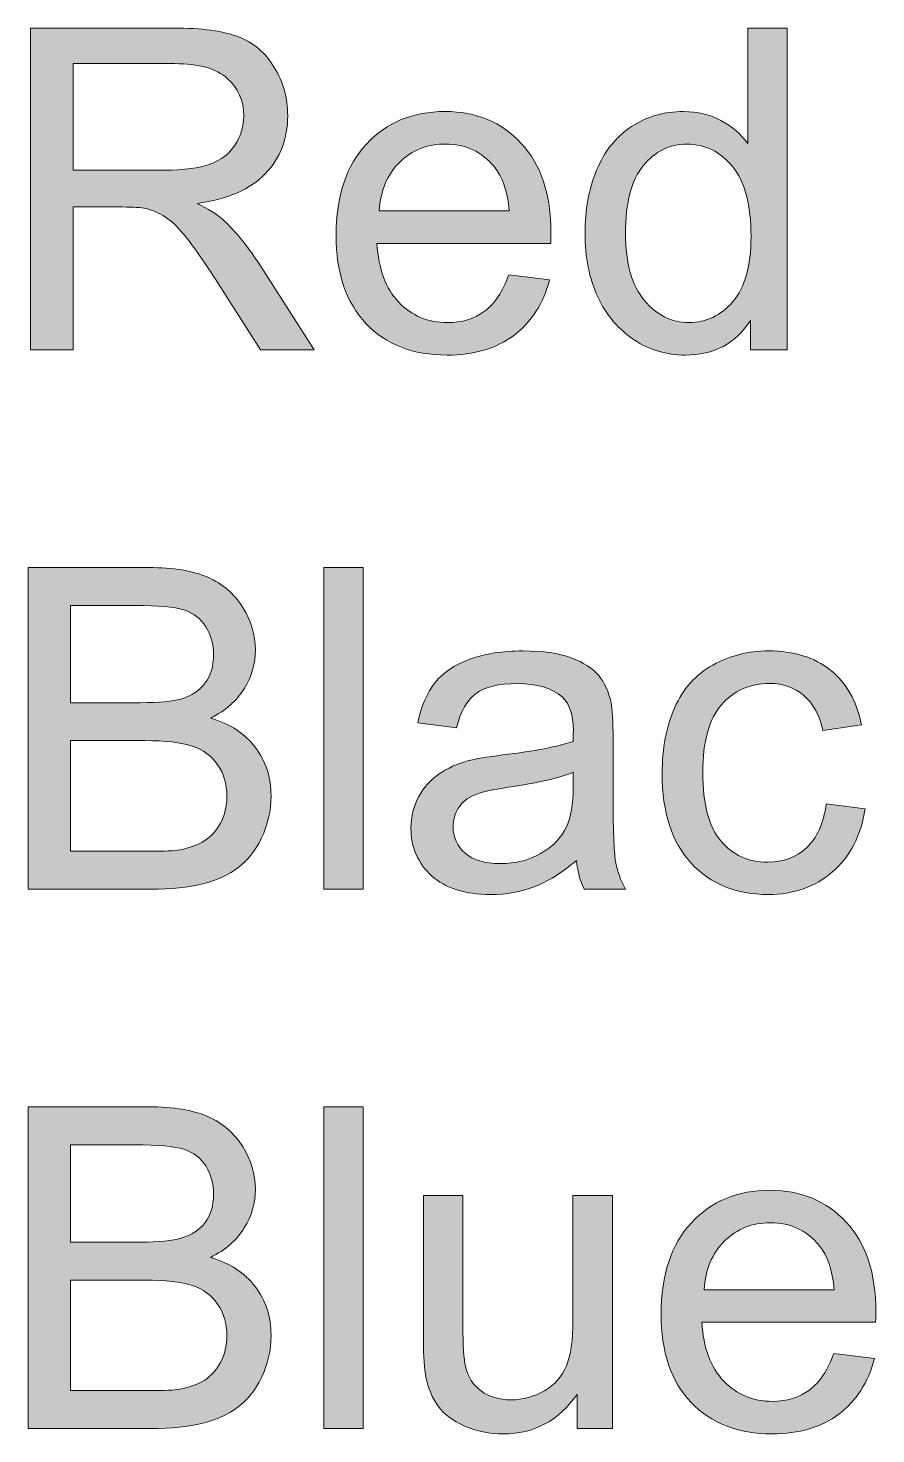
# Model space of a CAD drawing. Header units: inches. Extents: x 25 to 180, y 78 to 199.
# Drawn here: x 30.61 to 38.6, y 78.28 to 91.52 of the extents above; entities that cross this region are included whole.
import ezdxf

# ---------------------------------------------------------------- set-up
doc = ezdxf.new("R2010")
doc.units = ezdxf.units.IN
doc.header["$MEASUREMENT"] = 0

# ---------------------------------------------------------------- blocks, each defined once
blk = doc.blocks.new('block 44')
at = {"true_color": 0x0066b3}
h = blk.add_hatch(color=152, dxfattribs=at)
h.dxf.hatch_style = 2
edge = h.paths.add_edge_path()
edge.add_spline(control_points=[(30.637, 88.488), (30.637, 88.488), (30.637, 91.519), (30.637, 91.519), (30.637, 91.519), (31.981, 91.519), (31.981, 91.519), (32.251, 91.519), (32.456, 91.491), (32.597, 91.437), (32.737, 91.383), (32.85, 91.286), (32.934, 91.149), (33.018, 91.011), (33.06, 90.859), (33.06, 90.692), (33.06, 90.477), (32.99, 90.296), (32.851, 90.148), (32.712, 90.001), (32.497, 89.907), (32.206, 89.867), (32.312, 89.816), (32.393, 89.766), (32.448, 89.716), (32.565, 89.609), (32.676, 89.474), (32.781, 89.313), (32.781, 89.313), (33.308, 88.488), (33.308, 88.488), (33.308, 88.488), (32.803, 88.488), (32.803, 88.488), (32.803, 88.488), (32.402, 89.119), (32.402, 89.119), (32.285, 89.301), (32.189, 89.44), (32.113, 89.536), (32.037, 89.633), (31.969, 89.7), (31.909, 89.739), (31.849, 89.777), (31.788, 89.804), (31.726, 89.819), (31.681, 89.829), (31.607, 89.834), (31.503, 89.834), (31.503, 89.834), (31.038, 89.834), (31.038, 89.834), (31.038, 89.834), (31.038, 88.488), (31.038, 88.488), (31.038, 88.488), (30.637, 88.488), (30.637, 88.488)], knot_values=[0, 0, 0, 0, 1, 1, 1, 2, 2, 2, 3, 3, 3, 4, 4, 4, 5, 5, 5, 6, 6, 6, 7, 7, 7, 8, 8, 8, 9, 9, 9, 10, 10, 10, 11, 11, 11, 12, 12, 12, 13, 13, 13, 14, 14, 14, 15, 15, 15, 16, 16, 16, 17, 17, 17, 18, 18, 18, 19, 19, 19, 19], degree=3, periodic=1)
edge = h.paths.add_edge_path()
edge.add_spline(control_points=[(31.038, 90.181), (31.038, 90.181), (31.9, 90.181), (31.9, 90.181), (32.083, 90.181), (32.227, 90.2), (32.33, 90.238), (32.433, 90.276), (32.512, 90.337), (32.566, 90.42), (32.619, 90.503), (32.646, 90.594), (32.646, 90.692), (32.646, 90.835), (32.594, 90.953), (32.49, 91.045), (32.386, 91.138), (32.222, 91.184), (31.997, 91.184), (31.997, 91.184), (31.038, 91.184), (31.038, 91.184), (31.038, 91.184), (31.038, 90.181), (31.038, 90.181)], knot_values=[0, 0, 0, 0, 1, 1, 1, 2, 2, 2, 3, 3, 3, 4, 4, 4, 5, 5, 5, 6, 6, 6, 7, 7, 7, 8, 8, 8, 8], degree=3, periodic=1)
h = blk.add_hatch(color=152, dxfattribs=at)
h.dxf.hatch_style = 2
edge = h.paths.add_edge_path()
edge.add_spline(control_points=[(37.419, 88.488), (37.419, 88.488), (37.419, 88.765), (37.419, 88.765), (37.28, 88.548), (37.075, 88.439), (36.805, 88.439), (36.63, 88.439), (36.469, 88.487), (36.323, 88.583), (36.176, 88.68), (36.062, 88.815), (35.981, 88.988), (35.901, 89.16), (35.861, 89.359), (35.861, 89.584), (35.861, 89.803), (35.897, 90.002), (35.97, 90.18), (36.043, 90.359), (36.153, 90.495), (36.299, 90.591), (36.445, 90.686), (36.608, 90.733), (36.789, 90.733), (36.921, 90.733), (37.039, 90.705), (37.142, 90.649), (37.245, 90.594), (37.33, 90.521), (37.394, 90.431), (37.394, 90.431), (37.394, 91.519), (37.394, 91.519), (37.394, 91.519), (37.764, 91.519), (37.764, 91.519), (37.764, 91.519), (37.764, 88.488), (37.764, 88.488), (37.764, 88.488), (37.419, 88.488), (37.419, 88.488)], knot_values=[0, 0, 0, 0, 1, 1, 1, 2, 2, 2, 3, 3, 3, 4, 4, 4, 5, 5, 5, 6, 6, 6, 7, 7, 7, 8, 8, 8, 9, 9, 9, 10, 10, 10, 11, 11, 11, 12, 12, 12, 13, 13, 13, 14, 14, 14, 14], degree=3, periodic=1)
edge = h.paths.add_edge_path()
edge.add_spline(control_points=[(36.243, 89.584), (36.243, 89.303), (36.302, 89.093), (36.421, 88.953), (36.539, 88.814), (36.679, 88.745), (36.84, 88.745), (37.003, 88.745), (37.141, 88.811), (37.255, 88.944), (37.368, 89.077), (37.425, 89.28), (37.425, 89.553), (37.425, 89.853), (37.367, 90.074), (37.252, 90.214), (37.136, 90.355), (36.993, 90.425), (36.824, 90.425), (36.658, 90.425), (36.52, 90.358), (36.409, 90.223), (36.298, 90.088), (36.243, 89.875), (36.243, 89.584)], knot_values=[0, 0, 0, 0, 1, 1, 1, 2, 2, 2, 3, 3, 3, 4, 4, 4, 5, 5, 5, 6, 6, 6, 7, 7, 7, 8, 8, 8, 8], degree=3, periodic=1)
h = blk.add_hatch(color=152, dxfattribs=at)
h.dxf.hatch_style = 2
edge = h.paths.add_edge_path()
edge.add_spline(control_points=[(35.143, 89.195), (35.143, 89.195), (35.528, 89.148), (35.528, 89.148), (35.467, 88.923), (35.355, 88.749), (35.191, 88.625), (35.027, 88.501), (34.817, 88.439), (34.562, 88.439), (34.241, 88.439), (33.987, 88.538), (33.799, 88.735), (33.611, 88.933), (33.516, 89.21), (33.516, 89.567), (33.516, 89.937), (33.612, 90.223), (33.802, 90.427), (33.992, 90.631), (34.239, 90.733), (34.542, 90.733), (34.835, 90.733), (35.075, 90.633), (35.261, 90.433), (35.447, 90.234), (35.54, 89.952), (35.54, 89.59), (35.54, 89.568), (35.539, 89.535), (35.538, 89.491), (35.538, 89.491), (33.901, 89.491), (33.901, 89.491), (33.915, 89.25), (33.983, 89.065), (34.106, 88.937), (34.228, 88.809), (34.381, 88.745), (34.564, 88.745), (34.701, 88.745), (34.817, 88.78), (34.914, 88.852), (35.01, 88.924), (35.087, 89.038), (35.143, 89.195)], knot_values=[0, 0, 0, 0, 1, 1, 1, 2, 2, 2, 3, 3, 3, 4, 4, 4, 5, 5, 5, 6, 6, 6, 7, 7, 7, 8, 8, 8, 9, 9, 9, 10, 10, 10, 11, 11, 11, 12, 12, 12, 13, 13, 13, 14, 14, 14, 15, 15, 15, 15], degree=3, periodic=1)
edge = h.paths.add_edge_path()
edge.add_spline(control_points=[(33.922, 89.797), (33.922, 89.797), (35.147, 89.797), (35.147, 89.797), (35.131, 89.981), (35.084, 90.12), (35.007, 90.212), (34.888, 90.356), (34.735, 90.427), (34.546, 90.427), (34.375, 90.427), (34.231, 90.37), (34.115, 90.256), (33.998, 90.141), (33.934, 89.988), (33.922, 89.797)], knot_values=[0, 0, 0, 0, 1, 1, 1, 2, 2, 2, 3, 3, 3, 4, 4, 4, 5, 5, 5, 5], degree=3, periodic=1)
h = blk.add_hatch(color=152, dxfattribs=at)
h.dxf.hatch_style = 2
edge = h.paths.add_edge_path()
edge.add_spline(control_points=[(30.614, 83.408), (30.614, 83.408), (30.614, 86.438), (30.614, 86.438), (30.614, 86.438), (31.751, 86.438), (31.751, 86.438), (31.983, 86.438), (32.168, 86.408), (32.308, 86.346), (32.448, 86.285), (32.558, 86.191), (32.637, 86.063), (32.716, 85.936), (32.756, 85.803), (32.756, 85.663), (32.756, 85.534), (32.721, 85.412), (32.65, 85.297), (32.58, 85.183), (32.474, 85.091), (32.332, 85.02), (32.515, 84.967), (32.656, 84.875), (32.755, 84.746), (32.853, 84.616), (32.903, 84.463), (32.903, 84.287), (32.903, 84.145), (32.873, 84.013), (32.813, 83.891), (32.753, 83.769), (32.679, 83.675), (32.59, 83.609), (32.502, 83.543), (32.392, 83.493), (32.259, 83.459), (32.126, 83.425), (31.963, 83.408), (31.77, 83.408), (31.77, 83.408), (30.614, 83.408), (30.614, 83.408)], knot_values=[0, 0, 0, 0, 1, 1, 1, 2, 2, 2, 3, 3, 3, 4, 4, 4, 5, 5, 5, 6, 6, 6, 7, 7, 7, 8, 8, 8, 9, 9, 9, 10, 10, 10, 11, 11, 11, 12, 12, 12, 13, 13, 13, 14, 14, 14, 14], degree=3, periodic=1)
edge = h.paths.add_edge_path()
edge.add_spline(control_points=[(31.015, 85.165), (31.015, 85.165), (31.671, 85.165), (31.671, 85.165), (31.848, 85.165), (31.976, 85.177), (32.053, 85.2), (32.155, 85.231), (32.232, 85.281), (32.283, 85.351), (32.335, 85.421), (32.361, 85.51), (32.361, 85.616), (32.361, 85.716), (32.337, 85.805), (32.289, 85.881), (32.24, 85.958), (32.172, 86.01), (32.082, 86.039), (31.992, 86.067), (31.839, 86.081), (31.621, 86.081), (31.621, 86.081), (31.015, 86.081), (31.015, 86.081), (31.015, 86.081), (31.015, 85.165), (31.015, 85.165)], knot_values=[0, 0, 0, 0, 1, 1, 1, 2, 2, 2, 3, 3, 3, 4, 4, 4, 5, 5, 5, 6, 6, 6, 7, 7, 7, 8, 8, 8, 9, 9, 9, 9], degree=3, periodic=1)
edge = h.paths.add_edge_path()
edge.add_spline(control_points=[(31.015, 83.766), (31.015, 83.766), (31.77, 83.766), (31.77, 83.766), (31.899, 83.766), (31.99, 83.771), (32.043, 83.78), (32.135, 83.797), (32.212, 83.824), (32.274, 83.863), (32.336, 83.902), (32.387, 83.958), (32.427, 84.031), (32.467, 84.105), (32.487, 84.19), (32.487, 84.287), (32.487, 84.4), (32.458, 84.498), (32.4, 84.581), (32.342, 84.665), (32.262, 84.723), (32.159, 84.757), (32.057, 84.791), (31.909, 84.808), (31.716, 84.808), (31.716, 84.808), (31.015, 84.808), (31.015, 84.808), (31.015, 84.808), (31.015, 83.766), (31.015, 83.766)], knot_values=[0, 0, 0, 0, 1, 1, 1, 2, 2, 2, 3, 3, 3, 4, 4, 4, 5, 5, 5, 6, 6, 6, 7, 7, 7, 8, 8, 8, 9, 9, 9, 10, 10, 10, 10], degree=3, periodic=1)
h = blk.add_hatch(color=152, dxfattribs=at)
h.dxf.hatch_style = 2
h.paths.add_polyline_path([(33.399, 83.408), (33.399, 86.438), (33.771, 86.438), (33.771, 83.408)])
h = blk.add_hatch(color=152, dxfattribs=at)
h.dxf.hatch_style = 2
edge = h.paths.add_edge_path()
edge.add_spline(control_points=[(35.78, 83.679), (35.642, 83.562), (35.509, 83.479), (35.382, 83.431), (35.255, 83.383), (35.118, 83.359), (34.972, 83.359), (34.731, 83.359), (34.545, 83.417), (34.416, 83.535), (34.286, 83.653), (34.221, 83.804), (34.221, 83.987), (34.221, 84.094), (34.246, 84.193), (34.295, 84.282), (34.344, 84.37), (34.408, 84.442), (34.487, 84.495), (34.566, 84.549), (34.655, 84.59), (34.755, 84.617), (34.828, 84.637), (34.938, 84.655), (35.085, 84.673), (35.386, 84.709), (35.607, 84.752), (35.749, 84.801), (35.75, 84.852), (35.751, 84.885), (35.751, 84.899), (35.751, 85.05), (35.716, 85.157), (35.646, 85.219), (35.55, 85.303), (35.409, 85.345), (35.222, 85.345), (35.047, 85.345), (34.918, 85.314), (34.834, 85.253), (34.751, 85.192), (34.689, 85.083), (34.649, 84.927), (34.649, 84.927), (34.285, 84.977), (34.285, 84.977), (34.318, 85.133), (34.373, 85.259), (34.449, 85.354), (34.525, 85.45), (34.634, 85.524), (34.777, 85.575), (34.921, 85.627), (35.087, 85.653), (35.276, 85.653), (35.463, 85.653), (35.615, 85.631), (35.732, 85.587), (35.849, 85.543), (35.936, 85.487), (35.991, 85.42), (36.046, 85.354), (36.084, 85.269), (36.106, 85.167), (36.119, 85.104), (36.125, 84.989), (36.125, 84.824), (36.125, 84.824), (36.125, 84.328), (36.125, 84.328), (36.125, 83.982), (36.133, 83.763), (36.149, 83.672), (36.165, 83.58), (36.196, 83.492), (36.243, 83.408), (36.243, 83.408), (35.854, 83.408), (35.854, 83.408), (35.816, 83.485), (35.791, 83.576), (35.78, 83.679)], knot_values=[0, 0, 0, 0, 1, 1, 1, 2, 2, 2, 3, 3, 3, 4, 4, 4, 5, 5, 5, 6, 6, 6, 7, 7, 7, 8, 8, 8, 9, 9, 9, 10, 10, 10, 11, 11, 11, 12, 12, 12, 13, 13, 13, 14, 14, 14, 15, 15, 15, 16, 16, 16, 17, 17, 17, 18, 18, 18, 19, 19, 19, 20, 20, 20, 21, 21, 21, 22, 22, 22, 23, 23, 23, 24, 24, 24, 25, 25, 25, 26, 26, 26, 27, 27, 27, 27], degree=3, periodic=1)
edge = h.paths.add_edge_path()
edge.add_spline(control_points=[(35.749, 84.51), (35.614, 84.455), (35.411, 84.408), (35.141, 84.369), (34.988, 84.347), (34.88, 84.323), (34.817, 84.295), (34.753, 84.267), (34.704, 84.227), (34.67, 84.174), (34.635, 84.121), (34.618, 84.062), (34.618, 83.997), (34.618, 83.898), (34.656, 83.815), (34.731, 83.749), (34.806, 83.683), (34.916, 83.65), (35.061, 83.65), (35.204, 83.65), (35.331, 83.681), (35.443, 83.744), (35.555, 83.807), (35.637, 83.893), (35.689, 84.001), (35.729, 84.085), (35.749, 84.21), (35.749, 84.373), (35.749, 84.373), (35.749, 84.51), (35.749, 84.51)], knot_values=[0, 0, 0, 0, 1, 1, 1, 2, 2, 2, 3, 3, 3, 4, 4, 4, 5, 5, 5, 6, 6, 6, 7, 7, 7, 8, 8, 8, 9, 9, 9, 10, 10, 10, 10], degree=3, periodic=1)
h = blk.add_hatch(color=152, dxfattribs=at)
h.dxf.hatch_style = 2
edge = h.paths.add_edge_path()
edge.add_spline(control_points=[(38.134, 84.212), (38.134, 84.212), (38.5, 84.165), (38.5, 84.165), (38.46, 83.913), (38.358, 83.715), (38.193, 83.573), (38.029, 83.43), (37.826, 83.359), (37.587, 83.359), (37.286, 83.359), (37.045, 83.457), (36.862, 83.653), (36.679, 83.849), (36.588, 84.131), (36.588, 84.498), (36.588, 84.735), (36.627, 84.942), (36.706, 85.12), (36.784, 85.297), (36.904, 85.431), (37.065, 85.52), (37.225, 85.609), (37.4, 85.653), (37.589, 85.653), (37.827, 85.653), (38.022, 85.593), (38.174, 85.472), (38.325, 85.352), (38.422, 85.18), (38.465, 84.958), (38.465, 84.958), (38.103, 84.903), (38.103, 84.903), (38.069, 85.05), (38.008, 85.161), (37.92, 85.235), (37.833, 85.31), (37.727, 85.347), (37.603, 85.347), (37.416, 85.347), (37.263, 85.28), (37.146, 85.146), (37.029, 85.011), (36.971, 84.799), (36.971, 84.508), (36.971, 84.213), (37.027, 83.999), (37.14, 83.865), (37.253, 83.731), (37.4, 83.664), (37.582, 83.664), (37.728, 83.664), (37.85, 83.709), (37.948, 83.799), (38.046, 83.888), (38.108, 84.026), (38.134, 84.212)], knot_values=[0, 0, 0, 0, 1, 1, 1, 2, 2, 2, 3, 3, 3, 4, 4, 4, 5, 5, 5, 6, 6, 6, 7, 7, 7, 8, 8, 8, 9, 9, 9, 10, 10, 10, 11, 11, 11, 12, 12, 12, 13, 13, 13, 14, 14, 14, 15, 15, 15, 16, 16, 16, 17, 17, 17, 18, 18, 18, 19, 19, 19, 19], degree=3, periodic=1)
h = blk.add_hatch(color=152, dxfattribs=at)
h.dxf.hatch_style = 2
edge = h.paths.add_edge_path()
edge.add_spline(control_points=[(30.614, 78.328), (30.614, 78.328), (30.614, 81.359), (30.614, 81.359), (30.614, 81.359), (31.751, 81.359), (31.751, 81.359), (31.983, 81.359), (32.168, 81.328), (32.308, 81.267), (32.448, 81.205), (32.558, 81.111), (32.637, 80.984), (32.716, 80.856), (32.756, 80.723), (32.756, 80.584), (32.756, 80.454), (32.721, 80.332), (32.65, 80.218), (32.58, 80.103), (32.474, 80.011), (32.332, 79.941), (32.515, 79.887), (32.656, 79.795), (32.755, 79.666), (32.853, 79.536), (32.903, 79.383), (32.903, 79.207), (32.903, 79.065), (32.873, 78.933), (32.813, 78.811), (32.753, 78.689), (32.679, 78.595), (32.59, 78.529), (32.502, 78.463), (32.392, 78.413), (32.259, 78.379), (32.126, 78.345), (31.963, 78.328), (31.77, 78.328), (31.77, 78.328), (30.614, 78.328), (30.614, 78.328)], knot_values=[0, 0, 0, 0, 1, 1, 1, 2, 2, 2, 3, 3, 3, 4, 4, 4, 5, 5, 5, 6, 6, 6, 7, 7, 7, 8, 8, 8, 9, 9, 9, 10, 10, 10, 11, 11, 11, 12, 12, 12, 13, 13, 13, 14, 14, 14, 14], degree=3, periodic=1)
edge = h.paths.add_edge_path()
edge.add_spline(control_points=[(31.015, 80.085), (31.015, 80.085), (31.671, 80.085), (31.671, 80.085), (31.848, 80.085), (31.976, 80.097), (32.053, 80.121), (32.155, 80.151), (32.232, 80.201), (32.283, 80.271), (32.335, 80.342), (32.361, 80.43), (32.361, 80.536), (32.361, 80.637), (32.337, 80.725), (32.289, 80.802), (32.24, 80.878), (32.172, 80.93), (32.082, 80.959), (31.992, 80.987), (31.839, 81.001), (31.621, 81.001), (31.621, 81.001), (31.015, 81.001), (31.015, 81.001), (31.015, 81.001), (31.015, 80.085), (31.015, 80.085)], knot_values=[0, 0, 0, 0, 1, 1, 1, 2, 2, 2, 3, 3, 3, 4, 4, 4, 5, 5, 5, 6, 6, 6, 7, 7, 7, 8, 8, 8, 9, 9, 9, 9], degree=3, periodic=1)
edge = h.paths.add_edge_path()
edge.add_spline(control_points=[(31.015, 78.686), (31.015, 78.686), (31.77, 78.686), (31.77, 78.686), (31.899, 78.686), (31.99, 78.691), (32.043, 78.7), (32.135, 78.717), (32.212, 78.745), (32.274, 78.783), (32.336, 78.822), (32.387, 78.878), (32.427, 78.952), (32.467, 79.025), (32.487, 79.11), (32.487, 79.207), (32.487, 79.32), (32.458, 79.418), (32.4, 79.501), (32.342, 79.585), (32.262, 79.643), (32.159, 79.677), (32.057, 79.711), (31.909, 79.728), (31.716, 79.728), (31.716, 79.728), (31.015, 79.728), (31.015, 79.728), (31.015, 79.728), (31.015, 78.686), (31.015, 78.686)], knot_values=[0, 0, 0, 0, 1, 1, 1, 2, 2, 2, 3, 3, 3, 4, 4, 4, 5, 5, 5, 6, 6, 6, 7, 7, 7, 8, 8, 8, 9, 9, 9, 10, 10, 10, 10], degree=3, periodic=1)
h = blk.add_hatch(color=152, dxfattribs=at)
h.dxf.hatch_style = 2
h.paths.add_polyline_path([(33.399, 78.328), (33.399, 81.359), (33.771, 81.359), (33.771, 78.328)])
h = blk.add_hatch(color=152, dxfattribs=at)
h.dxf.hatch_style = 2
edge = h.paths.add_edge_path()
edge.add_spline(control_points=[(35.786, 78.328), (35.786, 78.328), (35.786, 78.651), (35.786, 78.651), (35.615, 78.403), (35.383, 78.279), (35.09, 78.279), (34.96, 78.279), (34.839, 78.304), (34.727, 78.353), (34.614, 78.403), (34.531, 78.465), (34.477, 78.54), (34.422, 78.615), (34.384, 78.707), (34.362, 78.816), (34.347, 78.889), (34.339, 79.005), (34.339, 79.163), (34.339, 79.163), (34.339, 80.524), (34.339, 80.524), (34.339, 80.524), (34.711, 80.524), (34.711, 80.524), (34.711, 80.524), (34.711, 79.306), (34.711, 79.306), (34.711, 79.112), (34.719, 78.981), (34.734, 78.913), (34.757, 78.816), (34.807, 78.739), (34.883, 78.683), (34.959, 78.627), (35.052, 78.599), (35.164, 78.599), (35.276, 78.599), (35.38, 78.628), (35.478, 78.685), (35.576, 78.742), (35.645, 78.82), (35.686, 78.919), (35.727, 79.017), (35.747, 79.16), (35.747, 79.347), (35.747, 79.347), (35.747, 80.524), (35.747, 80.524), (35.747, 80.524), (36.119, 80.524), (36.119, 80.524), (36.119, 80.524), (36.119, 78.328), (36.119, 78.328), (36.119, 78.328), (35.786, 78.328), (35.786, 78.328)], knot_values=[0, 0, 0, 0, 1, 1, 1, 2, 2, 2, 3, 3, 3, 4, 4, 4, 5, 5, 5, 6, 6, 6, 7, 7, 7, 8, 8, 8, 9, 9, 9, 10, 10, 10, 11, 11, 11, 12, 12, 12, 13, 13, 13, 14, 14, 14, 15, 15, 15, 16, 16, 16, 17, 17, 17, 18, 18, 18, 19, 19, 19, 19], degree=3, periodic=1)
h = blk.add_hatch(color=152, dxfattribs=at)
h.dxf.hatch_style = 2
edge = h.paths.add_edge_path()
edge.add_spline(control_points=[(38.205, 79.035), (38.205, 79.035), (38.589, 78.988), (38.589, 78.988), (38.528, 78.763), (38.416, 78.589), (38.252, 78.465), (38.088, 78.341), (37.879, 78.279), (37.624, 78.279), (37.303, 78.279), (37.048, 78.378), (36.86, 78.575), (36.672, 78.773), (36.578, 79.05), (36.578, 79.407), (36.578, 79.777), (36.673, 80.063), (36.863, 80.267), (37.053, 80.471), (37.3, 80.573), (37.603, 80.573), (37.897, 80.573), (38.136, 80.473), (38.322, 80.273), (38.508, 80.074), (38.601, 79.793), (38.601, 79.43), (38.601, 79.408), (38.601, 79.375), (38.599, 79.331), (38.599, 79.331), (36.962, 79.331), (36.962, 79.331), (36.976, 79.09), (37.044, 78.905), (37.167, 78.777), (37.29, 78.649), (37.443, 78.585), (37.626, 78.585), (37.762, 78.585), (37.879, 78.621), (37.975, 78.692), (38.072, 78.764), (38.148, 78.878), (38.205, 79.035)], knot_values=[0, 0, 0, 0, 1, 1, 1, 2, 2, 2, 3, 3, 3, 4, 4, 4, 5, 5, 5, 6, 6, 6, 7, 7, 7, 8, 8, 8, 9, 9, 9, 10, 10, 10, 11, 11, 11, 12, 12, 12, 13, 13, 13, 14, 14, 14, 15, 15, 15, 15], degree=3, periodic=1)
edge = h.paths.add_edge_path()
edge.add_spline(control_points=[(36.983, 79.637), (36.983, 79.637), (38.209, 79.637), (38.209, 79.637), (38.192, 79.821), (38.145, 79.96), (38.068, 80.052), (37.95, 80.196), (37.796, 80.267), (37.607, 80.267), (37.436, 80.267), (37.293, 80.21), (37.176, 80.096), (37.06, 79.981), (36.995, 79.828), (36.983, 79.637)], knot_values=[0, 0, 0, 0, 1, 1, 1, 2, 2, 2, 3, 3, 3, 4, 4, 4, 5, 5, 5, 5], degree=3, periodic=1)
at = {"lineweight": 0}
for points in [[(33.399, 83.408), (33.399, 86.438), (33.771, 86.438), (33.771, 83.408), (33.399, 83.408)], [(33.399, 78.328), (33.399, 81.359), (33.771, 81.359), (33.771, 78.328), (33.399, 78.328)]]:
    blk.add_lwpolyline(points, dxfattribs=at)
for points, knots in [([(30.637, 88.488), (30.637, 88.488), (30.637, 91.519), (30.637, 91.519), (30.637, 91.519), (31.981, 91.519), (31.981, 91.519), (32.251, 91.519), (32.456, 91.491), (32.597, 91.437), (32.737, 91.383), (32.85, 91.286), (32.934, 91.149), (33.018, 91.011), (33.06, 90.859), (33.06, 90.692), (33.06, 90.477), (32.99, 90.296), (32.851, 90.148), (32.712, 90.001), (32.497, 89.907), (32.206, 89.867), (32.312, 89.816), (32.393, 89.766), (32.448, 89.716), (32.565, 89.609), (32.676, 89.474), (32.781, 89.313), (32.781, 89.313), (33.308, 88.488), (33.308, 88.488), (33.308, 88.488), (32.803, 88.488), (32.803, 88.488), (32.803, 88.488), (32.402, 89.119), (32.402, 89.119), (32.285, 89.301), (32.189, 89.44), (32.113, 89.536), (32.037, 89.633), (31.969, 89.7), (31.909, 89.739), (31.849, 89.777), (31.788, 89.804), (31.726, 89.819), (31.681, 89.829), (31.607, 89.834), (31.503, 89.834), (31.503, 89.834), (31.038, 89.834), (31.038, 89.834), (31.038, 89.834), (31.038, 88.488), (31.038, 88.488), (31.038, 88.488), (30.637, 88.488), (30.637, 88.488)], [0, 0, 0, 0, 1, 1, 1, 2, 2, 2, 3, 3, 3, 4, 4, 4, 5, 5, 5, 6, 6, 6, 7, 7, 7, 8, 8, 8, 9, 9, 9, 10, 10, 10, 11, 11, 11, 12, 12, 12, 13, 13, 13, 14, 14, 14, 15, 15, 15, 16, 16, 16, 17, 17, 17, 18, 18, 18, 19, 19, 19, 19]), ([(37.419, 88.488), (37.419, 88.488), (37.419, 88.765), (37.419, 88.765), (37.28, 88.548), (37.075, 88.439), (36.805, 88.439), (36.63, 88.439), (36.469, 88.487), (36.323, 88.583), (36.176, 88.68), (36.062, 88.815), (35.981, 88.988), (35.901, 89.16), (35.861, 89.359), (35.861, 89.584), (35.861, 89.803), (35.897, 90.002), (35.97, 90.18), (36.043, 90.359), (36.153, 90.495), (36.299, 90.591), (36.445, 90.686), (36.608, 90.733), (36.789, 90.733), (36.921, 90.733), (37.039, 90.705), (37.142, 90.649), (37.245, 90.594), (37.33, 90.521), (37.394, 90.431), (37.394, 90.431), (37.394, 91.519), (37.394, 91.519), (37.394, 91.519), (37.764, 91.519), (37.764, 91.519), (37.764, 91.519), (37.764, 88.488), (37.764, 88.488), (37.764, 88.488), (37.419, 88.488), (37.419, 88.488)], [0, 0, 0, 0, 1, 1, 1, 2, 2, 2, 3, 3, 3, 4, 4, 4, 5, 5, 5, 6, 6, 6, 7, 7, 7, 8, 8, 8, 9, 9, 9, 10, 10, 10, 11, 11, 11, 12, 12, 12, 13, 13, 13, 14, 14, 14, 14]), ([(31.038, 90.181), (31.038, 90.181), (31.9, 90.181), (31.9, 90.181), (32.083, 90.181), (32.227, 90.2), (32.33, 90.238), (32.433, 90.276), (32.512, 90.337), (32.566, 90.42), (32.619, 90.503), (32.646, 90.594), (32.646, 90.692), (32.646, 90.835), (32.594, 90.953), (32.49, 91.045), (32.386, 91.138), (32.222, 91.184), (31.997, 91.184), (31.997, 91.184), (31.038, 91.184), (31.038, 91.184), (31.038, 91.184), (31.038, 90.181), (31.038, 90.181)], [0, 0, 0, 0, 1, 1, 1, 2, 2, 2, 3, 3, 3, 4, 4, 4, 5, 5, 5, 6, 6, 6, 7, 7, 7, 8, 8, 8, 8]), ([(35.143, 89.195), (35.143, 89.195), (35.528, 89.148), (35.528, 89.148), (35.467, 88.923), (35.355, 88.749), (35.191, 88.625), (35.027, 88.501), (34.817, 88.439), (34.562, 88.439), (34.241, 88.439), (33.987, 88.538), (33.799, 88.735), (33.611, 88.933), (33.516, 89.21), (33.516, 89.567), (33.516, 89.937), (33.612, 90.223), (33.802, 90.427), (33.992, 90.631), (34.239, 90.733), (34.542, 90.733), (34.835, 90.733), (35.075, 90.633), (35.261, 90.433), (35.447, 90.234), (35.54, 89.952), (35.54, 89.59), (35.54, 89.568), (35.539, 89.535), (35.538, 89.491), (35.538, 89.491), (33.901, 89.491), (33.901, 89.491), (33.915, 89.25), (33.983, 89.065), (34.106, 88.937), (34.228, 88.809), (34.381, 88.745), (34.564, 88.745), (34.701, 88.745), (34.817, 88.78), (34.914, 88.852), (35.01, 88.924), (35.087, 89.038), (35.143, 89.195)], [0, 0, 0, 0, 1, 1, 1, 2, 2, 2, 3, 3, 3, 4, 4, 4, 5, 5, 5, 6, 6, 6, 7, 7, 7, 8, 8, 8, 9, 9, 9, 10, 10, 10, 11, 11, 11, 12, 12, 12, 13, 13, 13, 14, 14, 14, 15, 15, 15, 15]), ([(33.922, 89.797), (33.922, 89.797), (35.147, 89.797), (35.147, 89.797), (35.131, 89.981), (35.084, 90.12), (35.007, 90.212), (34.888, 90.356), (34.735, 90.427), (34.546, 90.427), (34.375, 90.427), (34.231, 90.37), (34.115, 90.256), (33.998, 90.141), (33.934, 89.988), (33.922, 89.797)], [0, 0, 0, 0, 1, 1, 1, 2, 2, 2, 3, 3, 3, 4, 4, 4, 5, 5, 5, 5]), ([(36.243, 89.584), (36.243, 89.303), (36.302, 89.093), (36.421, 88.953), (36.539, 88.814), (36.679, 88.745), (36.84, 88.745), (37.003, 88.745), (37.141, 88.811), (37.255, 88.944), (37.368, 89.077), (37.425, 89.28), (37.425, 89.553), (37.425, 89.853), (37.367, 90.074), (37.252, 90.214), (37.136, 90.355), (36.993, 90.425), (36.824, 90.425), (36.658, 90.425), (36.52, 90.358), (36.409, 90.223), (36.298, 90.088), (36.243, 89.875), (36.243, 89.584)], [0, 0, 0, 0, 1, 1, 1, 2, 2, 2, 3, 3, 3, 4, 4, 4, 5, 5, 5, 6, 6, 6, 7, 7, 7, 8, 8, 8, 8]), ([(30.614, 83.408), (30.614, 83.408), (30.614, 86.438), (30.614, 86.438), (30.614, 86.438), (31.751, 86.438), (31.751, 86.438), (31.983, 86.438), (32.168, 86.408), (32.308, 86.346), (32.448, 86.285), (32.558, 86.191), (32.637, 86.063), (32.716, 85.936), (32.756, 85.803), (32.756, 85.663), (32.756, 85.534), (32.721, 85.412), (32.65, 85.297), (32.58, 85.183), (32.474, 85.091), (32.332, 85.02), (32.515, 84.967), (32.656, 84.875), (32.755, 84.746), (32.853, 84.616), (32.903, 84.463), (32.903, 84.287), (32.903, 84.145), (32.873, 84.013), (32.813, 83.891), (32.753, 83.769), (32.679, 83.675), (32.59, 83.609), (32.502, 83.543), (32.392, 83.493), (32.259, 83.459), (32.126, 83.425), (31.963, 83.408), (31.77, 83.408), (31.77, 83.408), (30.614, 83.408), (30.614, 83.408)], [0, 0, 0, 0, 1, 1, 1, 2, 2, 2, 3, 3, 3, 4, 4, 4, 5, 5, 5, 6, 6, 6, 7, 7, 7, 8, 8, 8, 9, 9, 9, 10, 10, 10, 11, 11, 11, 12, 12, 12, 13, 13, 13, 14, 14, 14, 14]), ([(31.015, 85.165), (31.015, 85.165), (31.671, 85.165), (31.671, 85.165), (31.848, 85.165), (31.976, 85.177), (32.053, 85.2), (32.155, 85.231), (32.232, 85.281), (32.283, 85.351), (32.335, 85.421), (32.361, 85.51), (32.361, 85.616), (32.361, 85.716), (32.337, 85.805), (32.289, 85.881), (32.24, 85.958), (32.172, 86.01), (32.082, 86.039), (31.992, 86.067), (31.839, 86.081), (31.621, 86.081), (31.621, 86.081), (31.015, 86.081), (31.015, 86.081), (31.015, 86.081), (31.015, 85.165), (31.015, 85.165)], [0, 0, 0, 0, 1, 1, 1, 2, 2, 2, 3, 3, 3, 4, 4, 4, 5, 5, 5, 6, 6, 6, 7, 7, 7, 8, 8, 8, 9, 9, 9, 9]), ([(35.78, 83.679), (35.642, 83.562), (35.509, 83.479), (35.382, 83.431), (35.255, 83.383), (35.118, 83.359), (34.972, 83.359), (34.731, 83.359), (34.545, 83.417), (34.416, 83.535), (34.286, 83.653), (34.221, 83.804), (34.221, 83.987), (34.221, 84.094), (34.246, 84.193), (34.295, 84.282), (34.344, 84.37), (34.408, 84.442), (34.487, 84.495), (34.566, 84.549), (34.655, 84.59), (34.755, 84.617), (34.828, 84.637), (34.938, 84.655), (35.085, 84.673), (35.386, 84.709), (35.607, 84.752), (35.749, 84.801), (35.75, 84.852), (35.751, 84.885), (35.751, 84.899), (35.751, 85.05), (35.716, 85.157), (35.646, 85.219), (35.55, 85.303), (35.409, 85.345), (35.222, 85.345), (35.047, 85.345), (34.918, 85.314), (34.834, 85.253), (34.751, 85.192), (34.689, 85.083), (34.649, 84.927), (34.649, 84.927), (34.285, 84.977), (34.285, 84.977), (34.318, 85.133), (34.373, 85.259), (34.449, 85.354), (34.525, 85.45), (34.634, 85.524), (34.777, 85.575), (34.921, 85.627), (35.087, 85.653), (35.276, 85.653), (35.463, 85.653), (35.615, 85.631), (35.732, 85.587), (35.849, 85.543), (35.936, 85.487), (35.991, 85.42), (36.046, 85.354), (36.084, 85.269), (36.106, 85.167), (36.119, 85.104), (36.125, 84.989), (36.125, 84.824), (36.125, 84.824), (36.125, 84.328), (36.125, 84.328), (36.125, 83.982), (36.133, 83.763), (36.149, 83.672), (36.165, 83.58), (36.196, 83.492), (36.243, 83.408), (36.243, 83.408), (35.854, 83.408), (35.854, 83.408), (35.816, 83.485), (35.791, 83.576), (35.78, 83.679)], [0, 0, 0, 0, 1, 1, 1, 2, 2, 2, 3, 3, 3, 4, 4, 4, 5, 5, 5, 6, 6, 6, 7, 7, 7, 8, 8, 8, 9, 9, 9, 10, 10, 10, 11, 11, 11, 12, 12, 12, 13, 13, 13, 14, 14, 14, 15, 15, 15, 16, 16, 16, 17, 17, 17, 18, 18, 18, 19, 19, 19, 20, 20, 20, 21, 21, 21, 22, 22, 22, 23, 23, 23, 24, 24, 24, 25, 25, 25, 26, 26, 26, 27, 27, 27, 27]), ([(38.134, 84.212), (38.134, 84.212), (38.5, 84.165), (38.5, 84.165), (38.46, 83.913), (38.358, 83.715), (38.193, 83.573), (38.029, 83.43), (37.826, 83.359), (37.587, 83.359), (37.286, 83.359), (37.045, 83.457), (36.862, 83.653), (36.679, 83.849), (36.588, 84.131), (36.588, 84.498), (36.588, 84.735), (36.627, 84.942), (36.706, 85.12), (36.784, 85.297), (36.904, 85.431), (37.065, 85.52), (37.225, 85.609), (37.4, 85.653), (37.589, 85.653), (37.827, 85.653), (38.022, 85.593), (38.174, 85.472), (38.325, 85.352), (38.422, 85.18), (38.465, 84.958), (38.465, 84.958), (38.103, 84.903), (38.103, 84.903), (38.069, 85.05), (38.008, 85.161), (37.92, 85.235), (37.833, 85.31), (37.727, 85.347), (37.603, 85.347), (37.416, 85.347), (37.263, 85.28), (37.146, 85.146), (37.029, 85.011), (36.971, 84.799), (36.971, 84.508), (36.971, 84.213), (37.027, 83.999), (37.14, 83.865), (37.253, 83.731), (37.4, 83.664), (37.582, 83.664), (37.728, 83.664), (37.85, 83.709), (37.948, 83.799), (38.046, 83.888), (38.108, 84.026), (38.134, 84.212)], [0, 0, 0, 0, 1, 1, 1, 2, 2, 2, 3, 3, 3, 4, 4, 4, 5, 5, 5, 6, 6, 6, 7, 7, 7, 8, 8, 8, 9, 9, 9, 10, 10, 10, 11, 11, 11, 12, 12, 12, 13, 13, 13, 14, 14, 14, 15, 15, 15, 16, 16, 16, 17, 17, 17, 18, 18, 18, 19, 19, 19, 19]), ([(31.015, 83.766), (31.015, 83.766), (31.77, 83.766), (31.77, 83.766), (31.899, 83.766), (31.99, 83.771), (32.043, 83.78), (32.135, 83.797), (32.212, 83.824), (32.274, 83.863), (32.336, 83.902), (32.387, 83.958), (32.427, 84.031), (32.467, 84.105), (32.487, 84.19), (32.487, 84.287), (32.487, 84.4), (32.458, 84.498), (32.4, 84.581), (32.342, 84.665), (32.262, 84.723), (32.159, 84.757), (32.057, 84.791), (31.909, 84.808), (31.716, 84.808), (31.716, 84.808), (31.015, 84.808), (31.015, 84.808), (31.015, 84.808), (31.015, 83.766), (31.015, 83.766)], [0, 0, 0, 0, 1, 1, 1, 2, 2, 2, 3, 3, 3, 4, 4, 4, 5, 5, 5, 6, 6, 6, 7, 7, 7, 8, 8, 8, 9, 9, 9, 10, 10, 10, 10]), ([(35.749, 84.51), (35.614, 84.455), (35.411, 84.408), (35.141, 84.369), (34.988, 84.347), (34.88, 84.323), (34.817, 84.295), (34.753, 84.267), (34.704, 84.227), (34.67, 84.174), (34.635, 84.121), (34.618, 84.062), (34.618, 83.997), (34.618, 83.898), (34.656, 83.815), (34.731, 83.749), (34.806, 83.683), (34.916, 83.65), (35.061, 83.65), (35.204, 83.65), (35.331, 83.681), (35.443, 83.744), (35.555, 83.807), (35.637, 83.893), (35.689, 84.001), (35.729, 84.085), (35.749, 84.21), (35.749, 84.373), (35.749, 84.373), (35.749, 84.51), (35.749, 84.51)], [0, 0, 0, 0, 1, 1, 1, 2, 2, 2, 3, 3, 3, 4, 4, 4, 5, 5, 5, 6, 6, 6, 7, 7, 7, 8, 8, 8, 9, 9, 9, 10, 10, 10, 10]), ([(30.614, 78.328), (30.614, 78.328), (30.614, 81.359), (30.614, 81.359), (30.614, 81.359), (31.751, 81.359), (31.751, 81.359), (31.983, 81.359), (32.168, 81.328), (32.308, 81.267), (32.448, 81.205), (32.558, 81.111), (32.637, 80.984), (32.716, 80.856), (32.756, 80.723), (32.756, 80.584), (32.756, 80.454), (32.721, 80.332), (32.65, 80.218), (32.58, 80.103), (32.474, 80.011), (32.332, 79.941), (32.515, 79.887), (32.656, 79.795), (32.755, 79.666), (32.853, 79.536), (32.903, 79.383), (32.903, 79.207), (32.903, 79.065), (32.873, 78.933), (32.813, 78.811), (32.753, 78.689), (32.679, 78.595), (32.59, 78.529), (32.502, 78.463), (32.392, 78.413), (32.259, 78.379), (32.126, 78.345), (31.963, 78.328), (31.77, 78.328), (31.77, 78.328), (30.614, 78.328), (30.614, 78.328)], [0, 0, 0, 0, 1, 1, 1, 2, 2, 2, 3, 3, 3, 4, 4, 4, 5, 5, 5, 6, 6, 6, 7, 7, 7, 8, 8, 8, 9, 9, 9, 10, 10, 10, 11, 11, 11, 12, 12, 12, 13, 13, 13, 14, 14, 14, 14]), ([(31.015, 80.085), (31.015, 80.085), (31.671, 80.085), (31.671, 80.085), (31.848, 80.085), (31.976, 80.097), (32.053, 80.121), (32.155, 80.151), (32.232, 80.201), (32.283, 80.271), (32.335, 80.342), (32.361, 80.43), (32.361, 80.536), (32.361, 80.637), (32.337, 80.725), (32.289, 80.802), (32.24, 80.878), (32.172, 80.93), (32.082, 80.959), (31.992, 80.987), (31.839, 81.001), (31.621, 81.001), (31.621, 81.001), (31.015, 81.001), (31.015, 81.001), (31.015, 81.001), (31.015, 80.085), (31.015, 80.085)], [0, 0, 0, 0, 1, 1, 1, 2, 2, 2, 3, 3, 3, 4, 4, 4, 5, 5, 5, 6, 6, 6, 7, 7, 7, 8, 8, 8, 9, 9, 9, 9]), ([(35.786, 78.328), (35.786, 78.328), (35.786, 78.651), (35.786, 78.651), (35.615, 78.403), (35.383, 78.279), (35.09, 78.279), (34.96, 78.279), (34.839, 78.304), (34.727, 78.353), (34.614, 78.403), (34.531, 78.465), (34.477, 78.54), (34.422, 78.615), (34.384, 78.707), (34.362, 78.816), (34.347, 78.889), (34.339, 79.005), (34.339, 79.163), (34.339, 79.163), (34.339, 80.524), (34.339, 80.524), (34.339, 80.524), (34.711, 80.524), (34.711, 80.524), (34.711, 80.524), (34.711, 79.306), (34.711, 79.306), (34.711, 79.112), (34.719, 78.981), (34.734, 78.913), (34.757, 78.816), (34.807, 78.739), (34.883, 78.683), (34.959, 78.627), (35.052, 78.599), (35.164, 78.599), (35.276, 78.599), (35.38, 78.628), (35.478, 78.685), (35.576, 78.742), (35.645, 78.82), (35.686, 78.919), (35.727, 79.017), (35.747, 79.16), (35.747, 79.347), (35.747, 79.347), (35.747, 80.524), (35.747, 80.524), (35.747, 80.524), (36.119, 80.524), (36.119, 80.524), (36.119, 80.524), (36.119, 78.328), (36.119, 78.328), (36.119, 78.328), (35.786, 78.328), (35.786, 78.328)], [0, 0, 0, 0, 1, 1, 1, 2, 2, 2, 3, 3, 3, 4, 4, 4, 5, 5, 5, 6, 6, 6, 7, 7, 7, 8, 8, 8, 9, 9, 9, 10, 10, 10, 11, 11, 11, 12, 12, 12, 13, 13, 13, 14, 14, 14, 15, 15, 15, 16, 16, 16, 17, 17, 17, 18, 18, 18, 19, 19, 19, 19]), ([(38.205, 79.035), (38.205, 79.035), (38.589, 78.988), (38.589, 78.988), (38.528, 78.763), (38.416, 78.589), (38.252, 78.465), (38.088, 78.341), (37.879, 78.279), (37.624, 78.279), (37.303, 78.279), (37.048, 78.378), (36.86, 78.575), (36.672, 78.773), (36.578, 79.05), (36.578, 79.407), (36.578, 79.777), (36.673, 80.063), (36.863, 80.267), (37.053, 80.471), (37.3, 80.573), (37.603, 80.573), (37.897, 80.573), (38.136, 80.473), (38.322, 80.273), (38.508, 80.074), (38.601, 79.793), (38.601, 79.43), (38.601, 79.408), (38.601, 79.375), (38.599, 79.331), (38.599, 79.331), (36.962, 79.331), (36.962, 79.331), (36.976, 79.09), (37.044, 78.905), (37.167, 78.777), (37.29, 78.649), (37.443, 78.585), (37.626, 78.585), (37.762, 78.585), (37.879, 78.621), (37.975, 78.692), (38.072, 78.764), (38.148, 78.878), (38.205, 79.035)], [0, 0, 0, 0, 1, 1, 1, 2, 2, 2, 3, 3, 3, 4, 4, 4, 5, 5, 5, 6, 6, 6, 7, 7, 7, 8, 8, 8, 9, 9, 9, 10, 10, 10, 11, 11, 11, 12, 12, 12, 13, 13, 13, 14, 14, 14, 15, 15, 15, 15]), ([(36.983, 79.637), (36.983, 79.637), (38.209, 79.637), (38.209, 79.637), (38.192, 79.821), (38.145, 79.96), (38.068, 80.052), (37.95, 80.196), (37.796, 80.267), (37.607, 80.267), (37.436, 80.267), (37.293, 80.21), (37.176, 80.096), (37.06, 79.981), (36.995, 79.828), (36.983, 79.637)], [0, 0, 0, 0, 1, 1, 1, 2, 2, 2, 3, 3, 3, 4, 4, 4, 5, 5, 5, 5]), ([(31.015, 78.686), (31.015, 78.686), (31.77, 78.686), (31.77, 78.686), (31.899, 78.686), (31.99, 78.691), (32.043, 78.7), (32.135, 78.717), (32.212, 78.745), (32.274, 78.783), (32.336, 78.822), (32.387, 78.878), (32.427, 78.952), (32.467, 79.025), (32.487, 79.11), (32.487, 79.207), (32.487, 79.32), (32.458, 79.418), (32.4, 79.501), (32.342, 79.585), (32.262, 79.643), (32.159, 79.677), (32.057, 79.711), (31.909, 79.728), (31.716, 79.728), (31.716, 79.728), (31.015, 79.728), (31.015, 79.728), (31.015, 79.728), (31.015, 78.686), (31.015, 78.686)], [0, 0, 0, 0, 1, 1, 1, 2, 2, 2, 3, 3, 3, 4, 4, 4, 5, 5, 5, 6, 6, 6, 7, 7, 7, 8, 8, 8, 9, 9, 9, 10, 10, 10, 10])]:
    blk.add_open_spline(points, degree=3, knots=knots, dxfattribs=at)

msp = doc.modelspace()

# ---------------------------------------------------------------- block references
msp.add_blockref('block 44', (0, 0))

doc.saveas('drawing.dxf')
